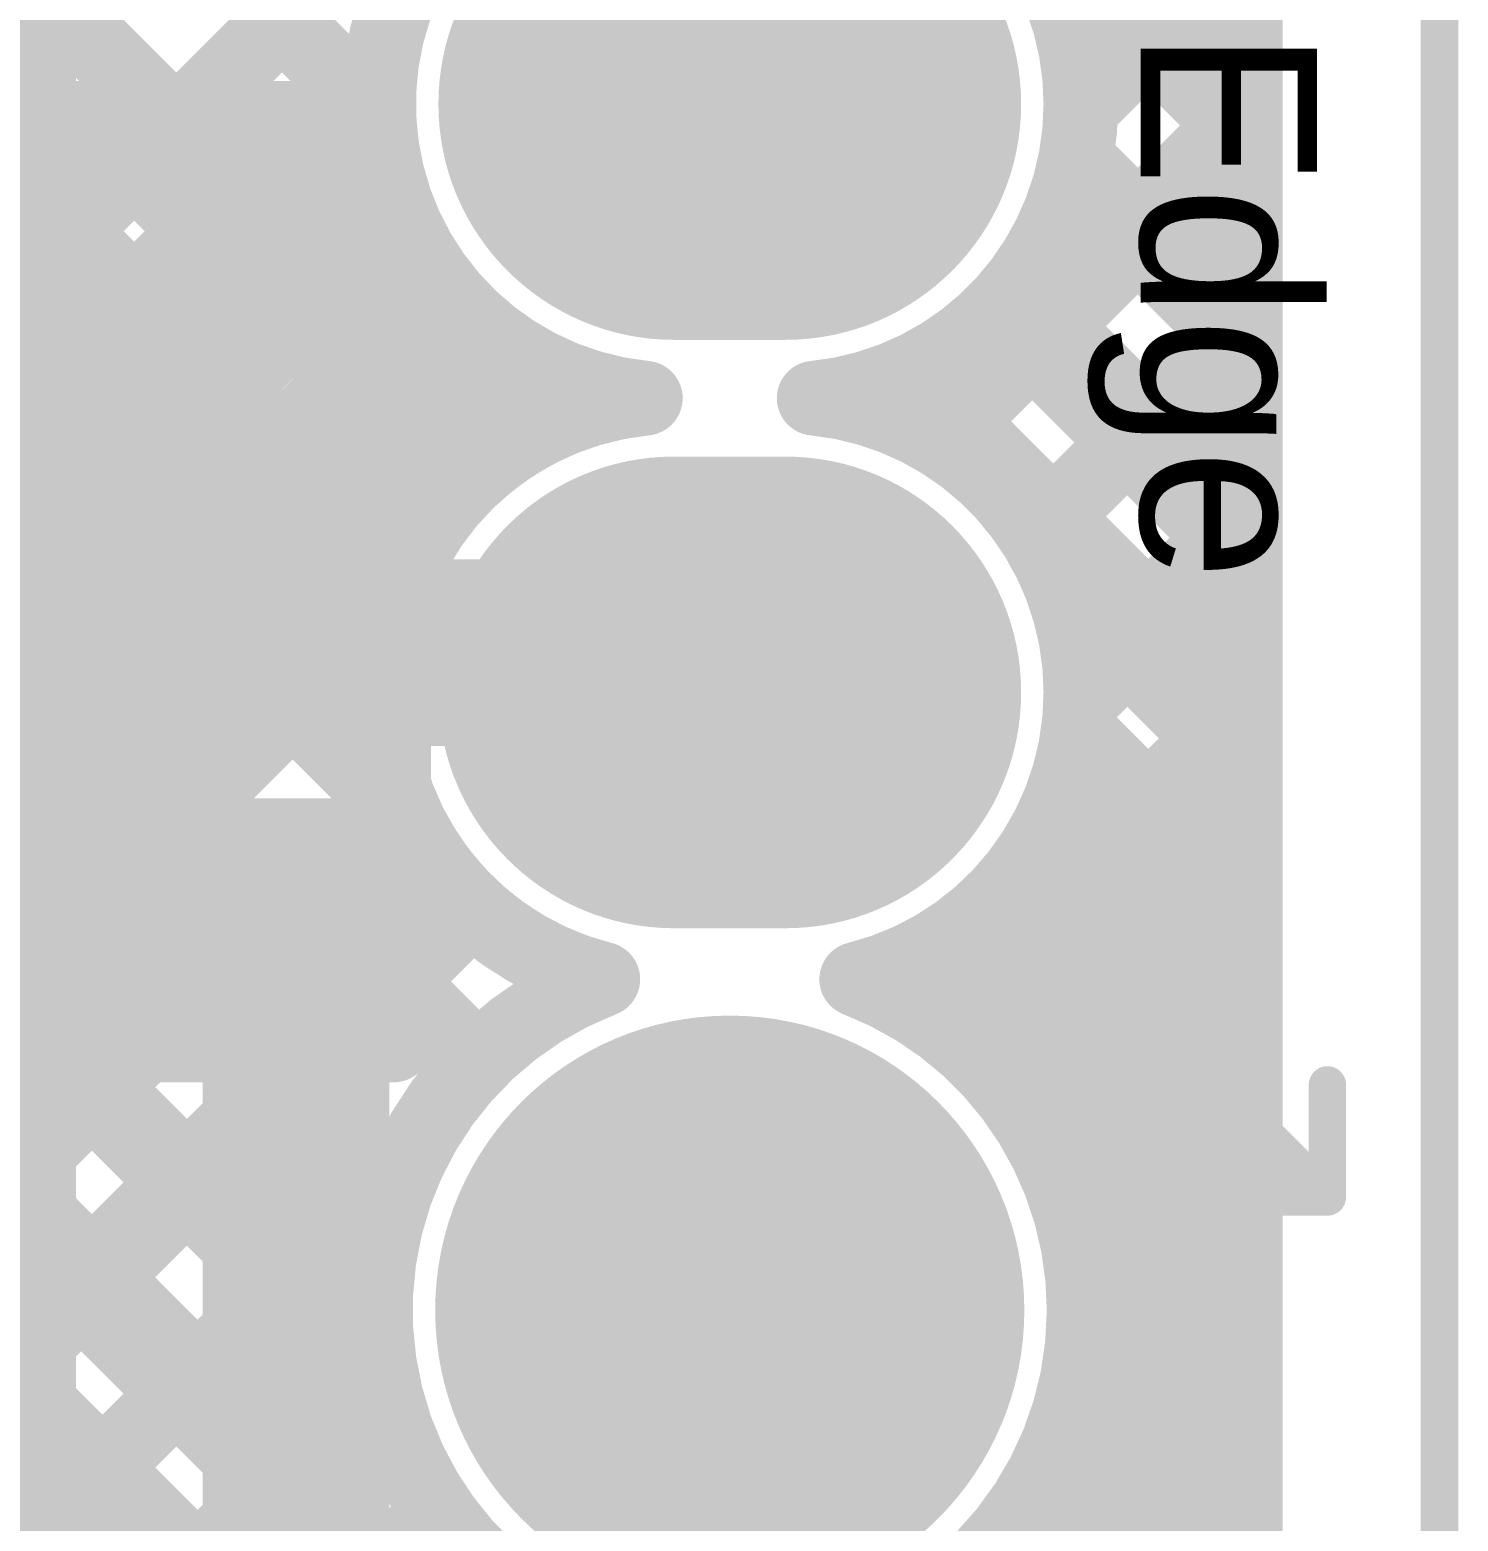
# Model space of a CAD drawing. Header units: millimetres. Extents: x -0.33 to 3.26, y -0.12 to 2.83.
# Drawn here: x 3.0383 to 3.2295, y 0.4973 to 0.6968 of the extents above; entities that cross this region are included whole.
import ezdxf

# ---------------------------------------------------------------- set-up
doc = ezdxf.new("R2010")
doc.units = ezdxf.units.MM
doc.header["$MEASUREMENT"] = 0
for name, color, linetype in [('BottomLayer', 5, 'Continuous'), ('BottomOverlay', 54, 'Continuous'), ('BottomPaste', 16, 'Continuous'), ('BottomSolder', 6, 'Continuous'), ('MultiLayer', 9, 'Continuous'), ('PadHoleLayer', 156, 'Continuous'), ('TopLayer', 1, 'Continuous'), ('TopOverlay', 2, 'Continuous'), ('TopSolder', 216, 'Continuous')]:
    doc.layers.add(name, color=color, linetype=linetype)
doc.styles.add('Arial', font='', dxfattribs={"height": 0.2})
doc.styles.get('Arial').set_extended_font_data('Arial')

# ---------------------------------------------------------------- blocks, each defined once
blk = doc.blocks.new('OS102011MA1QN1_59')
at = {"layer": 'BottomLayer'}
h = blk.add_hatch(color=5, dxfattribs=at)
edge = h.paths.add_edge_path()
edge.add_arc((-0.08268, 0), 0.03543, 0, 360)
h = blk.add_hatch(color=5, dxfattribs=at)
edge = h.paths.add_edge_path()
edge.add_arc((0, -0.00744), 0.02756, 180, 360)
edge.add_line((0.02756, -0.00744), (0.02756, 0.00744))
edge.add_arc((0, 0.00744), 0.02756, 0, 180)
edge.add_line((-0.02756, 0.00744), (-0.02756, -0.00744))
h = blk.add_hatch(color=5, dxfattribs=at)
edge = h.paths.add_edge_path()
edge.add_arc((0.07874, -0.00744), 0.02756, 180, 360)
edge.add_line((0.1063, -0.00744), (0.1063, 0.00744))
edge.add_arc((0.07874, 0.00744), 0.02756, 0, 180)
edge.add_line((0.05118, 0.00744), (0.05118, -0.00744))
h = blk.add_hatch(color=5, dxfattribs=at)
edge = h.paths.add_edge_path()
edge.add_arc((0.15748, -0.00744), 0.02756, 180, 360)
edge.add_line((0.18504, -0.00744), (0.18504, 0.00744))
edge.add_arc((0.15748, 0.00744), 0.02756, 0, 180)
edge.add_line((0.12992, 0.00744), (0.12992, -0.00744))
h = blk.add_hatch(color=5, dxfattribs=at)
edge = h.paths.add_edge_path()
edge.add_arc((0.24016, 0), 0.03543, 0, 360)
at = {"layer": 'BottomSolder'}
h = blk.add_hatch(color=6, dxfattribs=at)
edge = h.paths.add_edge_path()
edge.add_arc((-0.08268, 0), 0.03943, 0, 360)
h = blk.add_hatch(color=6, dxfattribs=at)
edge = h.paths.add_edge_path()
edge.add_arc((0, -0.00744), 0.03156, 180, 360)
edge.add_line((0.03156, -0.00744), (0.03156, 0.00744))
edge.add_arc((0, 0.00744), 0.03156, 0, 180)
edge.add_line((-0.03156, 0.00744), (-0.03156, -0.00744))
h = blk.add_hatch(color=6, dxfattribs=at)
edge = h.paths.add_edge_path()
edge.add_arc((0.07874, -0.00744), 0.03156, 180, 360)
edge.add_line((0.1103, -0.00744), (0.1103, 0.00744))
edge.add_arc((0.07874, 0.00744), 0.03156, 0, 180)
edge.add_line((0.04718, 0.00744), (0.04718, -0.00744))
h = blk.add_hatch(color=6, dxfattribs=at)
edge = h.paths.add_edge_path()
edge.add_arc((0.15748, -0.00744), 0.03156, 180, 360)
edge.add_line((0.18904, -0.00744), (0.18904, 0.00744))
edge.add_arc((0.15748, 0.00744), 0.03156, 0, 180)
edge.add_line((0.12592, 0.00744), (0.12592, -0.00744))
h = blk.add_hatch(color=6, dxfattribs=at)
edge = h.paths.add_edge_path()
edge.add_arc((0.24016, 0), 0.03943, 0, 360)
at = {"layer": 'MultiLayer'}
h = blk.add_hatch(color=9, dxfattribs=at)
edge = h.paths.add_edge_path()
edge.add_arc((-0.08268, 0), 0.03543, 0, 360)
h = blk.add_hatch(color=9, dxfattribs=at)
edge = h.paths.add_edge_path()
edge.add_arc((0, -0.00744), 0.02756, 180, 360)
edge.add_line((0.02756, -0.00744), (0.02756, 0.00744))
edge.add_arc((0, 0.00744), 0.02756, 0, 180)
edge.add_line((-0.02756, 0.00744), (-0.02756, -0.00744))
h = blk.add_hatch(color=9, dxfattribs=at)
edge = h.paths.add_edge_path()
edge.add_arc((0.07874, -0.00744), 0.02756, 180, 360)
edge.add_line((0.1063, -0.00744), (0.1063, 0.00744))
edge.add_arc((0.07874, 0.00744), 0.02756, 0, 180)
edge.add_line((0.05118, 0.00744), (0.05118, -0.00744))
h = blk.add_hatch(color=9, dxfattribs=at)
edge = h.paths.add_edge_path()
edge.add_arc((0.15748, -0.00744), 0.02756, 180, 360)
edge.add_line((0.18504, -0.00744), (0.18504, 0.00744))
edge.add_arc((0.15748, 0.00744), 0.02756, 0, 180)
edge.add_line((0.12992, 0.00744), (0.12992, -0.00744))
h = blk.add_hatch(color=9, dxfattribs=at)
edge = h.paths.add_edge_path()
edge.add_arc((0.24016, 0), 0.03543, 0, 360)
at = {"layer": 'PadHoleLayer'}
h = blk.add_hatch(color=156, dxfattribs=at)
edge = h.paths.add_edge_path()
edge.add_arc((-0.08268, 0), 0.02461, 0, 360)
h = blk.add_hatch(color=156, dxfattribs=at)
edge = h.paths.add_edge_path()
edge.add_arc((0.24016, 0), 0.02461, 0, 360)
h = blk.add_hatch(color=156, dxfattribs=at)
edge = h.paths.add_edge_path()
edge.add_arc((0, 0), 0.01969, 0, 360)
h = blk.add_hatch(color=156, dxfattribs=at)
edge = h.paths.add_edge_path()
edge.add_arc((0.07874, 0), 0.01969, 0, 360)
h = blk.add_hatch(color=156, dxfattribs=at)
edge = h.paths.add_edge_path()
edge.add_arc((0.15748, 0), 0.01969, 0, 360)
at = {"layer": 'TopLayer'}
h = blk.add_hatch(color=1, dxfattribs=at)
edge = h.paths.add_edge_path()
edge.add_arc((-0.08268, 0), 0.03543, 0, 360)
h = blk.add_hatch(color=1, dxfattribs=at)
edge = h.paths.add_edge_path()
edge.add_arc((0, -0.00744), 0.02756, 180, 360)
edge.add_line((0.02756, -0.00744), (0.02756, 0.00744))
edge.add_arc((0, 0.00744), 0.02756, 0, 180)
edge.add_line((-0.02756, 0.00744), (-0.02756, -0.00744))
h = blk.add_hatch(color=1, dxfattribs=at)
edge = h.paths.add_edge_path()
edge.add_arc((0.07874, -0.00744), 0.02756, 180, 360)
edge.add_line((0.1063, -0.00744), (0.1063, 0.00744))
edge.add_arc((0.07874, 0.00744), 0.02756, 0, 180)
edge.add_line((0.05118, 0.00744), (0.05118, -0.00744))
h = blk.add_hatch(color=1, dxfattribs=at)
edge = h.paths.add_edge_path()
edge.add_arc((0.15748, -0.00744), 0.02756, 180, 360)
edge.add_line((0.18504, -0.00744), (0.18504, 0.00744))
edge.add_arc((0.15748, 0.00744), 0.02756, 0, 180)
edge.add_line((0.12992, 0.00744), (0.12992, -0.00744))
h = blk.add_hatch(color=1, dxfattribs=at)
edge = h.paths.add_edge_path()
edge.add_arc((0.24016, 0), 0.03543, 0, 360)
at = {"layer": 'TopSolder'}
h = blk.add_hatch(color=216, dxfattribs=at)
edge = h.paths.add_edge_path()
edge.add_arc((-0.08268, 0), 0.03943, 0, 360)
h = blk.add_hatch(color=216, dxfattribs=at)
edge = h.paths.add_edge_path()
edge.add_arc((0, -0.00744), 0.03156, 180, 360)
edge.add_line((0.03156, -0.00744), (0.03156, 0.00744))
edge.add_arc((0, 0.00744), 0.03156, 0, 180)
edge.add_line((-0.03156, 0.00744), (-0.03156, -0.00744))
h = blk.add_hatch(color=216, dxfattribs=at)
edge = h.paths.add_edge_path()
edge.add_arc((0.07874, -0.00744), 0.03156, 180, 360)
edge.add_line((0.1103, -0.00744), (0.1103, 0.00744))
edge.add_arc((0.07874, 0.00744), 0.03156, 0, 180)
edge.add_line((0.04718, 0.00744), (0.04718, -0.00744))
h = blk.add_hatch(color=216, dxfattribs=at)
edge = h.paths.add_edge_path()
edge.add_arc((0.15748, -0.00744), 0.03156, 180, 360)
edge.add_line((0.18904, -0.00744), (0.18904, 0.00744))
edge.add_arc((0.15748, 0.00744), 0.03156, 0, 180)
edge.add_line((0.12592, 0.00744), (0.12592, -0.00744))
h = blk.add_hatch(color=216, dxfattribs=at)
edge = h.paths.add_edge_path()
edge.add_arc((0.24016, 0), 0.03943, 0, 360)
at = {"layer": 'TopOverlay', "const_width": 0.005}
for points in [[(-0.13, -0.09), (-0.13, 0.095)], [(0.29, 0.095), (-0.13, 0.095)], [(0.29, -0.09), (0.29, 0.095)], [(0.225, 0.08), (0.21, 0.08)], [(0.21, 0.065), (0.225, 0.08)], [(0.225, 0.065), (0.225, 0.08)], [(0.21, 0.065), (0.19, 0.065)], [(0, -0.08), (0, -0.045)], [(0.07874, -0.05), (0.07874, -0.045)], [(0.15748, -0.08), (0.15748, -0.045)], [(0.04811, -0.08063), (0.07874, -0.05)], [(0.03748, -0.08), (0, -0.08)], [(0.15748, -0.08), (0.12, -0.08)], [(0.29, -0.09), (-0.13, -0.09)]]:
    blk.add_lwpolyline(points, dxfattribs=at)
at = {"layer": 'TopOverlay', "const_width": 0.0025}
for points in [[(-0.13125, 0.095, 1), (-0.12875, 0.095, 1)], [(-0.13125, 0.095, 1), (-0.12875, 0.095, 1)], [(0.28875, 0.095, 1), (0.29125, 0.095, 1)], [(0.28875, 0.095, 1), (0.29125, 0.095, 1)], [(0.20875, 0.08, 1), (0.21125, 0.08, 1)], [(0.22375, 0.08, 1), (0.22625, 0.08, 1)], [(0.22375, 0.08, 1), (0.22625, 0.08, 1)], [(0.22375, 0.08, 1), (0.22625, 0.08, 1)], [(0.18875, 0.065, 1), (0.19125, 0.065, 1)], [(0.20875, 0.065, 1), (0.21125, 0.065, 1)], [(0.20875, 0.065, 1), (0.21125, 0.065, 1)], [(0.22375, 0.065, 1), (0.22625, 0.065, 1)], [(-0.00125, -0.045, 1), (0.00125, -0.045, 1)], [(0.07749, -0.045, 1), (0.07999, -0.045, 1)], [(0.15623, -0.045, 1), (0.15873, -0.045, 1)], [(0.07749, -0.05, 1), (0.07999, -0.05, 1)], [(0.07749, -0.05, 1), (0.07999, -0.05, 1)], [(-0.00125, -0.08, 1), (0.00125, -0.08, 1)], [(-0.00125, -0.08, 1), (0.00125, -0.08, 1)], [(0.03623, -0.08, 1), (0.03873, -0.08, 1)], [(0.11875, -0.08, 1), (0.12125, -0.08, 1)], [(0.15623, -0.08, 1), (0.15873, -0.08, 1)], [(0.15623, -0.08, 1), (0.15873, -0.08, 1)], [(0.04686, -0.08063, 1), (0.04936, -0.08063, 1)], [(-0.13125, -0.09, 1), (-0.12875, -0.09, 1)], [(-0.13125, -0.09, 1), (-0.12875, -0.09, 1)], [(0.28875, -0.09, 1), (0.29125, -0.09, 1)], [(0.28875, -0.09, 1), (0.29125, -0.09, 1)]]:
    blk.add_lwpolyline(points, format="xyb", close=True, dxfattribs=at)
at = {"layer": 'TopOverlay'}
blk.add_text('PCB Edge', height=0.023622, dxfattribs=at).set_placement((-0.005, 0.055))
blk = doc.blocks.new('R__0402_B_61')
at = {"layer": 'BottomLayer'}
for points in [[(-0.0095, 0.0125), (-0.0095, -0.0125), (-0.0275, -0.0125), (-0.0275, 0.0125)], [(0.0275, 0.0125), (0.0275, -0.0125), (0.0095, -0.0125), (0.0095, 0.0125)]]:
    blk.add_hatch(color=5, dxfattribs=at).paths.add_polyline_path(points)
at = {"layer": 'BottomPaste'}
for points in [[(-0.0095, 0.0125), (-0.0095, -0.0125), (-0.0275, -0.0125), (-0.0275, 0.0125)], [(0.0275, 0.0125), (0.0275, -0.0125), (0.0095, -0.0125), (0.0095, 0.0125)]]:
    blk.add_hatch(color=16, dxfattribs=at).paths.add_polyline_path(points)
at = {"layer": 'BottomSolder'}
for points in [[(-0.0055, 0.0165), (-0.0055, -0.0165), (-0.0315, -0.0165), (-0.0315, 0.0165)], [(0.0315, 0.0165), (0.0315, -0.0165), (0.0055, -0.0165), (0.0055, 0.0165)]]:
    blk.add_hatch(color=6, dxfattribs=at).paths.add_polyline_path(points)
at = {"layer": 'BottomOverlay', "const_width": 0.01}
for points in [[(0.034, 0.019), (-0.034, 0.019)], [(-0.034, -0.019), (-0.034, 0.019)], [(0.034, -0.019), (0.034, 0.019)], [(0.034, -0.019), (-0.034, -0.019)]]:
    blk.add_lwpolyline(points, dxfattribs=at)
at = {"layer": 'BottomOverlay', "const_width": 0.005}
for points in [[(-0.0365, 0.019, 1), (-0.0315, 0.019, 1)], [(-0.0365, 0.019, 1), (-0.0315, 0.019, 1)], [(0.0315, 0.019, 1), (0.0365, 0.019, 1)], [(0.0315, 0.019, 1), (0.0365, 0.019, 1)], [(-0.0365, -0.019, 1), (-0.0315, -0.019, 1)], [(-0.0365, -0.019, 1), (-0.0315, -0.019, 1)], [(0.0315, -0.019, 1), (0.0365, -0.019, 1)], [(0.0315, -0.019, 1), (0.0365, -0.019, 1)]]:
    blk.add_lwpolyline(points, format="xyb", close=True, dxfattribs=at)

msp = doc.modelspace()

# ---------------------------------------------------------------- linework, layer by layer
at = {"layer": 'BottomLayer'}
for points, const_width in [([(2.76928, 0.77471), (3.199, 0.34499)], 0.01), ([(2.79756, 0.77471), (3.199, 0.37328)], 0.01), ([(2.82585, 0.77471), (3.0858, 0.51476)], 0.01), ([(2.85413, 0.77471), (3.08735, 0.5415)], 0.01), ([(2.88242, 0.77471), (3.0435, 0.61363)], 0.01), ([(2.9107, 0.77471), (3.05091, 0.6345)], 0.01), ([(2.93899, 0.77471), (3.0757, 0.638)], 0.01), ([(2.96727, 0.77471), (3.10159, 0.64039)], 0.01), ([(2.99555, 0.77471), (3.08504, 0.68523)], 0.01), ([(3.132, 0.68692), (3.192, 0.74692)], 0.012), ([(2.7951, 0.4495), (3.08581, 0.74021)], 0.01), ([(2.82338, 0.4495), (3.1051, 0.73122)], 0.01), ([(3.199, 0.08105), (3.199, 0.72846)], 0.01), ([(3.17871, 0.69169), (3.199, 0.71198)], 0.01), ([(3.17697, 0.70643), (3.199, 0.6844)], 0.01), ([(3.15827, 0.64297), (3.199, 0.6837)], 0.01), ([(2.85167, 0.4495), (3.08519, 0.68303)], 0.01), ([(3.17781, 0.6773), (3.199, 0.65612)], 0.01), ([(3.06845, 0.638), (3.09322, 0.66277)], 0.01), ([(3.16765, 0.65918), (3.199, 0.62783)], 0.01), ([(3.17289, 0.6293), (3.199, 0.65541)], 0.01), ([(3.09673, 0.638), (3.1092, 0.65046)], 0.01), ([(3.14981, 0.64874), (3.15333, 0.64522)], 0.01), ([(3.068, 0.638), (3.09857, 0.638)], 0.01), ([(3.0435, 0.6345), (3.05538, 0.6345)], 0.01), ([(3.0435, 0.6135), (3.0435, 0.6345)], 0.01), ([(3.17899, 0.60711), (3.199, 0.62713)], 0.01), ([(3.17648, 0.62207), (3.199, 0.59955)], 0.01), ([(3.068, 0.6135), (3.12668, 0.6135)], 0.025), ([(3.12668, 0.6135), (3.132, 0.60818)], 0.025), ([(2.87995, 0.4495), (3.0435, 0.61305)], 0.01), ([(3.0435, 0.5925), (3.0435, 0.6135)], 0.01), ([(3.16222, 0.56206), (3.199, 0.59884)], 0.01), ([(3.17634, 0.59392), (3.199, 0.57127)], 0.01), ([(2.90823, 0.4495), (3.05123, 0.5925)], 0.01), ([(3.0435, 0.5925), (3.05538, 0.5925)], 0.01), ([(2.93652, 0.4495), (3.07602, 0.589)], 0.01), ([(3.068, 0.589), (3.08996, 0.589)], 0.01), ([(3.06813, 0.589), (3.09827, 0.55885)], 0.01), ([(3.068, 0.5765), (3.07394, 0.57056)], 0.025), ([(2.9648, 0.4495), (3.09605, 0.58075)], 0.01), ([(3.07394, 0.40675), (3.07394, 0.57056)], 0.025), ([(3.16445, 0.57753), (3.199, 0.54298)], 0.01), ([(3.17467, 0.54623), (3.199, 0.57056)], 0.01), ([(2.99309, 0.4495), (3.08891, 0.54532)], 0.01), ([(3.17935, 0.52262), (3.199, 0.54228)], 0.01), ([(3.17841, 0.53528), (3.199, 0.5147)], 0.01), ([(3.0196, 0.44773), (3.08596, 0.51409)], 0.01), ([(3.06644, 0.38143), (3.199, 0.51399)], 0.01), ([(3.17646, 0.50896), (3.199, 0.48641)], 0.01), ([(3.03512, 0.43497), (3.09544, 0.49528)], 0.01)]:
    msp.add_lwpolyline(points, dxfattribs=dict(at, const_width=const_width))
at = {"layer": 'BottomLayer', "const_width": 0.01}
for points in [[(3.1207, 0.64755, -0.906691), (3.1207, 0.72629)], [(3.17493, 0.70439, -0.114888), (3.179, 0.68692)], [(3.179, 0.68692, -0.385853), (3.1433, 0.64755)], [(3.09857, 0.638, -0.156011), (3.1207, 0.64755)], [(3.1433, 0.64755, -0.385853), (3.179, 0.60818)], [(3.05538, 0.6345, -0.136106), (3.068, 0.638)], [(3.179, 0.60818, -0.344504), (3.14899, 0.56979)], [(3.068, 0.589, -0.136106), (3.05538, 0.5925)], [(3.11501, 0.56979, -0.208177), (3.08996, 0.589)], [(3.17943, 0.5255, -1.90099), (3.11501, 0.56979)], [(3.14899, 0.56979, -0.31058), (3.17943, 0.5255)]]:
    msp.add_lwpolyline(points, format="xyb", dxfattribs=at)
at = {"layer": 'BottomLayer'}
for points, const_width in [([(3.17621, 0.69169, 1), (3.18121, 0.69169, 1)], 0.005), ([(3.129, 0.68692, 1), (3.135, 0.68692, 1)], 0.006), ([(3.1765, 0.68692, 1), (3.1815, 0.68692, 1)], 0.005), ([(3.1765, 0.68692, 1), (3.1815, 0.68692, 1)], 0.005), ([(3.08254, 0.68523, 1), (3.08754, 0.68523, 1)], 0.005), ([(3.1965, 0.6844, 1), (3.2015, 0.6844, 1)], 0.005), ([(3.1965, 0.6837, 1), (3.2015, 0.6837, 1)], 0.005), ([(3.08269, 0.68303, 1), (3.08769, 0.68303, 1)], 0.005), ([(3.17531, 0.6773, 1), (3.18031, 0.6773, 1)], 0.005), ([(3.09072, 0.66277, 1), (3.09572, 0.66277, 1)], 0.005), ([(3.16515, 0.65918, 1), (3.17015, 0.65918, 1)], 0.005), ([(3.1965, 0.65612, 1), (3.2015, 0.65612, 1)], 0.005), ([(3.1965, 0.65541, 1), (3.2015, 0.65541, 1)], 0.005), ([(3.1067, 0.65046, 1), (3.1117, 0.65046, 1)], 0.005), ([(3.14731, 0.64874, 1), (3.15231, 0.64874, 1)], 0.005), ([(3.1182, 0.64755, 1), (3.1232, 0.64755, 1)], 0.005), ([(3.1182, 0.64755, 1), (3.1232, 0.64755, 1)], 0.005), ([(3.1408, 0.64755, 1), (3.1458, 0.64755, 1)], 0.005), ([(3.1408, 0.64755, 1), (3.1458, 0.64755, 1)], 0.005), ([(3.15083, 0.64522, 1), (3.15583, 0.64522, 1)], 0.005), ([(3.15577, 0.64297, 1), (3.16077, 0.64297, 1)], 0.005), ([(3.09909, 0.64039, 1), (3.10409, 0.64039, 1)], 0.005), ([(3.0655, 0.638, 1), (3.0705, 0.638, 1)], 0.005), ([(3.0655, 0.638, 1), (3.0705, 0.638, 1)], 0.005), ([(3.06595, 0.638, 1), (3.07095, 0.638, 1)], 0.005), ([(3.0732, 0.638, 1), (3.0782, 0.638, 1)], 0.005), ([(3.09423, 0.638, 1), (3.09923, 0.638, 1)], 0.005), ([(3.09607, 0.638, 1), (3.10107, 0.638, 1)], 0.005), ([(3.09607, 0.638, 1), (3.10107, 0.638, 1)], 0.005), ([(3.041, 0.6345, 1), (3.046, 0.6345, 1)], 0.005), ([(3.041, 0.6345, 1), (3.046, 0.6345, 1)], 0.005), ([(3.04841, 0.6345, 1), (3.05341, 0.6345, 1)], 0.005), ([(3.05288, 0.6345, 1), (3.05788, 0.6345, 1)], 0.005), ([(3.05288, 0.6345, 1), (3.05788, 0.6345, 1)], 0.005), ([(3.17039, 0.6293, 1), (3.17539, 0.6293, 1)], 0.005), ([(3.1965, 0.62783, 1), (3.2015, 0.62783, 1)], 0.005), ([(3.1965, 0.62713, 1), (3.2015, 0.62713, 1)], 0.005), ([(3.17398, 0.62207, 1), (3.17898, 0.62207, 1)], 0.005), ([(3.06175, 0.6135, 1), (3.07425, 0.6135, 1)], 0.0125), ([(3.12043, 0.6135, 1), (3.13293, 0.6135, 1)], 0.0125), ([(3.12043, 0.6135, 1), (3.13293, 0.6135, 1)], 0.0125), ([(3.12575, 0.60818, 1), (3.13825, 0.60818, 1)], 0.0125), ([(3.041, 0.61363, 1), (3.046, 0.61363, 1)], 0.005), ([(3.041, 0.6135, 1), (3.046, 0.6135, 1)], 0.005), ([(3.041, 0.6135, 1), (3.046, 0.6135, 1)], 0.005), ([(3.041, 0.61305, 1), (3.046, 0.61305, 1)], 0.005), ([(3.1765, 0.60818, 1), (3.1815, 0.60818, 1)], 0.005), ([(3.1765, 0.60818, 1), (3.1815, 0.60818, 1)], 0.005), ([(3.17649, 0.60711, 1), (3.18149, 0.60711, 1)], 0.005), ([(3.1965, 0.59955, 1), (3.2015, 0.59955, 1)], 0.005), ([(3.1965, 0.59884, 1), (3.2015, 0.59884, 1)], 0.005), ([(3.17384, 0.59392, 1), (3.17884, 0.59392, 1)], 0.005), ([(3.041, 0.5925, 1), (3.046, 0.5925, 1)], 0.005), ([(3.041, 0.5925, 1), (3.046, 0.5925, 1)], 0.005), ([(3.04873, 0.5925, 1), (3.05373, 0.5925, 1)], 0.005), ([(3.05288, 0.5925, 1), (3.05788, 0.5925, 1)], 0.005), ([(3.05288, 0.5925, 1), (3.05788, 0.5925, 1)], 0.005), ([(3.0655, 0.589, 1), (3.0705, 0.589, 1)], 0.005), ([(3.0655, 0.589, 1), (3.0705, 0.589, 1)], 0.005), ([(3.06563, 0.589, 1), (3.07063, 0.589, 1)], 0.005), ([(3.07352, 0.589, 1), (3.07852, 0.589, 1)], 0.005), ([(3.08746, 0.589, 1), (3.09246, 0.589, 1)], 0.005), ([(3.08746, 0.589, 1), (3.09246, 0.589, 1)], 0.005), ([(3.06175, 0.5765, 1), (3.07425, 0.5765, 1)], 0.0125), ([(3.09355, 0.58075, 1), (3.09855, 0.58075, 1)], 0.005), ([(3.06769, 0.57056, 1), (3.08019, 0.57056, 1)], 0.0125), ([(3.06769, 0.57056, 1), (3.08019, 0.57056, 1)], 0.0125), ([(3.16195, 0.57753, 1), (3.16695, 0.57753, 1)], 0.005), ([(3.11251, 0.56979, 1), (3.11751, 0.56979, 1)], 0.005), ([(3.11251, 0.56979, 1), (3.11751, 0.56979, 1)], 0.005), ([(3.14649, 0.56979, 1), (3.15149, 0.56979, 1)], 0.005), ([(3.14649, 0.56979, 1), (3.15149, 0.56979, 1)], 0.005), ([(3.1965, 0.57127, 1), (3.2015, 0.57127, 1)], 0.005), ([(3.1965, 0.57056, 1), (3.2015, 0.57056, 1)], 0.005), ([(3.15972, 0.56206, 1), (3.16472, 0.56206, 1)], 0.005), ([(3.09577, 0.55885, 1), (3.10077, 0.55885, 1)], 0.005), ([(3.17217, 0.54623, 1), (3.17717, 0.54623, 1)], 0.005), ([(3.08641, 0.54532, 1), (3.09141, 0.54532, 1)], 0.005), ([(3.1965, 0.54298, 1), (3.2015, 0.54298, 1)], 0.005), ([(3.1965, 0.54228, 1), (3.2015, 0.54228, 1)], 0.005), ([(3.08485, 0.5415, 1), (3.08985, 0.5415, 1)], 0.005), ([(3.17591, 0.53528, 1), (3.18091, 0.53528, 1)], 0.005), ([(3.17693, 0.5255, 1), (3.18193, 0.5255, 1)], 0.005), ([(3.17693, 0.5255, 1), (3.18193, 0.5255, 1)], 0.005), ([(3.17685, 0.52262, 1), (3.18185, 0.52262, 1)], 0.005), ([(3.0833, 0.51476, 1), (3.0883, 0.51476, 1)], 0.005), ([(3.08346, 0.51409, 1), (3.08846, 0.51409, 1)], 0.005), ([(3.1965, 0.5147, 1), (3.2015, 0.5147, 1)], 0.005), ([(3.1965, 0.51399, 1), (3.2015, 0.51399, 1)], 0.005), ([(3.17396, 0.50896, 1), (3.17896, 0.50896, 1)], 0.005), ([(3.09294, 0.49528, 1), (3.09794, 0.49528, 1)], 0.005)]:
    msp.add_lwpolyline(points, format="xyb", close=True, dxfattribs=dict(at, const_width=const_width))
at = {"layer": 'TopLayer', "const_width": 0.01}
for points in [[(3.201, 0.34415), (3.201, 0.883)], [(3.15438, 0.72903), (3.201, 0.6824)], [(3.179, 0.68633), (3.201, 0.70833)], [(2.74294, 0.37755), (3.05039, 0.685)], [(2.74294, 0.3521), (3.07585, 0.685)], [(2.798, 0.685), (3.08505, 0.685)], [(2.84202, 0.685), (3.16784, 0.35918)], [(2.86748, 0.685), (3.201, 0.35148)], [(2.89293, 0.685), (3.201, 0.37693)], [(2.91839, 0.685), (3.08512, 0.51827)], [(2.94384, 0.685), (3.08735, 0.5415)], [(2.9693, 0.685), (3.0969, 0.5574)], [(2.99475, 0.685), (3.08908, 0.59067)], [(3.02021, 0.685), (3.08644, 0.61877)], [(3.04567, 0.685), (3.09557, 0.6351)], [(3.07112, 0.685), (3.09283, 0.6633)], [(3.16006, 0.64194), (3.201, 0.68288)], [(3.17832, 0.67962), (3.201, 0.65695)], [(2.74294, 0.32664), (3.08803, 0.67173)], [(3.17031, 0.66218), (3.201, 0.63149)], [(2.74294, 0.30119), (3.09872, 0.65696)], [(3.17289, 0.62931), (3.201, 0.65742)], [(3.10094, 0.65519), (3.11084, 0.64528)], [(3.15603, 0.651), (3.201, 0.60603)], [(3.11332, 0.64611), (3.1156, 0.64839)], [(3.17896, 0.60993), (3.201, 0.63196)], [(2.76521, 0.298), (3.08663, 0.61942)], [(3.15899, 0.5645), (3.201, 0.60651)], [(3.17865, 0.60293), (3.201, 0.58058)], [(2.79017, 0.2975), (3.08737, 0.5947)], [(3.17134, 0.58478), (3.201, 0.55512)], [(3.17158, 0.55164), (3.201, 0.58105)], [(2.81562, 0.2975), (3.09747, 0.57935)], [(3.10705, 0.5727), (3.11149, 0.56827)], [(3.15762, 0.57304), (3.201, 0.52967)], [(3.17878, 0.53337), (3.201, 0.5556)], [(2.96408, 0.4205), (3.08891, 0.54533)], [(3.17364, 0.50278), (3.201, 0.53014)], [(3.17943, 0.52578), (3.201, 0.50421)], [(2.98954, 0.4205), (3.08545, 0.51641)], [(3.06294, 0.36663), (3.201, 0.50469)], [(3.17477, 0.50499), (3.201, 0.47875)], [(3.01499, 0.4205), (3.093, 0.49851)]]:
    msp.add_lwpolyline(points, dxfattribs=at)
for points in [[(3.1433, 0.72629, -0.385849), (3.179, 0.68692)], [(3.179, 0.68692, -0.385853), (3.1433, 0.64755)], [(3.1207, 0.64755, -0.371991), (3.08505, 0.685)], [(3.11501, 0.56979, -0.842326), (3.1207, 0.64755)], [(3.1433, 0.64755, -0.385853), (3.179, 0.60818)], [(3.179, 0.60818, -0.344504), (3.14899, 0.56979)], [(3.17943, 0.5255, -1.90099), (3.11501, 0.56979)], [(3.14899, 0.56979, -0.31058), (3.17943, 0.5255)]]:
    msp.add_lwpolyline(points, format="xyb", dxfattribs=at)
at = {"layer": 'TopLayer', "const_width": 0.005}
for points in [[(3.1765, 0.68692, 1), (3.1815, 0.68692, 1)], [(3.1765, 0.68692, 1), (3.1815, 0.68692, 1)], [(3.1765, 0.68633, 1), (3.1815, 0.68633, 1)], [(3.04317, 0.685, 1), (3.04817, 0.685, 1)], [(3.04789, 0.685, 1), (3.05289, 0.685, 1)], [(3.06862, 0.685, 1), (3.07362, 0.685, 1)], [(3.07335, 0.685, 1), (3.07835, 0.685, 1)], [(3.08255, 0.685, 1), (3.08755, 0.685, 1)], [(3.08255, 0.685, 1), (3.08755, 0.685, 1)], [(3.1985, 0.68288, 1), (3.2035, 0.68288, 1)], [(3.1985, 0.6824, 1), (3.2035, 0.6824, 1)], [(3.17582, 0.67962, 1), (3.18082, 0.67962, 1)], [(3.08553, 0.67173, 1), (3.09053, 0.67173, 1)], [(3.09033, 0.6633, 1), (3.09533, 0.6633, 1)], [(3.16781, 0.66218, 1), (3.17281, 0.66218, 1)], [(3.09622, 0.65696, 1), (3.10122, 0.65696, 1)], [(3.1985, 0.65742, 1), (3.2035, 0.65742, 1)], [(3.1985, 0.65695, 1), (3.2035, 0.65695, 1)], [(3.09844, 0.65519, 1), (3.10344, 0.65519, 1)], [(3.15353, 0.651, 1), (3.15853, 0.651, 1)], [(3.1131, 0.64839, 1), (3.1181, 0.64839, 1)], [(3.11082, 0.64611, 1), (3.11582, 0.64611, 1)], [(3.1182, 0.64755, 1), (3.1232, 0.64755, 1)], [(3.1182, 0.64755, 1), (3.1232, 0.64755, 1)], [(3.1408, 0.64755, 1), (3.1458, 0.64755, 1)], [(3.1408, 0.64755, 1), (3.1458, 0.64755, 1)], [(3.10834, 0.64528, 1), (3.11334, 0.64528, 1)], [(3.15756, 0.64194, 1), (3.16256, 0.64194, 1)], [(3.09307, 0.6351, 1), (3.09807, 0.6351, 1)], [(3.1985, 0.63196, 1), (3.2035, 0.63196, 1)], [(3.1985, 0.63149, 1), (3.2035, 0.63149, 1)], [(3.17039, 0.62931, 1), (3.17539, 0.62931, 1)], [(3.08394, 0.61877, 1), (3.08894, 0.61877, 1)], [(3.08413, 0.61942, 1), (3.08913, 0.61942, 1)], [(3.17646, 0.60993, 1), (3.18146, 0.60993, 1)], [(3.1765, 0.60818, 1), (3.1815, 0.60818, 1)], [(3.1765, 0.60818, 1), (3.1815, 0.60818, 1)], [(3.1985, 0.60651, 1), (3.2035, 0.60651, 1)], [(3.1985, 0.60603, 1), (3.2035, 0.60603, 1)], [(3.17615, 0.60293, 1), (3.18115, 0.60293, 1)], [(3.08487, 0.5947, 1), (3.08987, 0.5947, 1)], [(3.08658, 0.59067, 1), (3.09158, 0.59067, 1)], [(3.16884, 0.58478, 1), (3.17384, 0.58478, 1)], [(3.1985, 0.58105, 1), (3.2035, 0.58105, 1)], [(3.1985, 0.58058, 1), (3.2035, 0.58058, 1)], [(3.09497, 0.57935, 1), (3.09997, 0.57935, 1)], [(3.10455, 0.5727, 1), (3.10955, 0.5727, 1)], [(3.15512, 0.57304, 1), (3.16012, 0.57304, 1)], [(3.11251, 0.56979, 1), (3.11751, 0.56979, 1)], [(3.11251, 0.56979, 1), (3.11751, 0.56979, 1)], [(3.14649, 0.56979, 1), (3.15149, 0.56979, 1)], [(3.14649, 0.56979, 1), (3.15149, 0.56979, 1)], [(3.10899, 0.56827, 1), (3.11399, 0.56827, 1)], [(3.15649, 0.5645, 1), (3.16149, 0.5645, 1)], [(3.0944, 0.5574, 1), (3.0994, 0.5574, 1)], [(3.1985, 0.5556, 1), (3.2035, 0.5556, 1)], [(3.1985, 0.55512, 1), (3.2035, 0.55512, 1)], [(3.16908, 0.55164, 1), (3.17408, 0.55164, 1)], [(3.08641, 0.54533, 1), (3.09141, 0.54533, 1)], [(3.08485, 0.5415, 1), (3.08985, 0.5415, 1)], [(3.17628, 0.53337, 1), (3.18128, 0.53337, 1)], [(3.1985, 0.53014, 1), (3.2035, 0.53014, 1)], [(3.1985, 0.52967, 1), (3.2035, 0.52967, 1)], [(3.17693, 0.52578, 1), (3.18193, 0.52578, 1)], [(3.17693, 0.5255, 1), (3.18193, 0.5255, 1)], [(3.17693, 0.5255, 1), (3.18193, 0.5255, 1)], [(3.08262, 0.51827, 1), (3.08762, 0.51827, 1)], [(3.08295, 0.51641, 1), (3.08795, 0.51641, 1)], [(3.17227, 0.50499, 1), (3.17727, 0.50499, 1)], [(3.1985, 0.50469, 1), (3.2035, 0.50469, 1)], [(3.1985, 0.50421, 1), (3.2035, 0.50421, 1)], [(3.17114, 0.50278, 1), (3.17614, 0.50278, 1)], [(3.0905, 0.49851, 1), (3.0955, 0.49851, 1)]]:
    msp.add_lwpolyline(points, format="xyb", close=True, dxfattribs=at)

# ---------------------------------------------------------------- block references
at = {"rotation": 270}
for name, p in [('OS102011MA1QN1_59', (3.132, 0.76566)), ('R__0402_B_61', (3.068, 0.595))]:
    msp.add_blockref(name, p, dxfattribs=at)

# ---------------------------------------------------------------- texts
at = {"layer": 'BottomOverlay', "style": 'Arial', "text_generation_flag": 2}
msp.add_text('RU3', height=0.04, rotation=270, dxfattribs=at).set_placement((2.999, 0.561))

doc.saveas('drawing.dxf')
